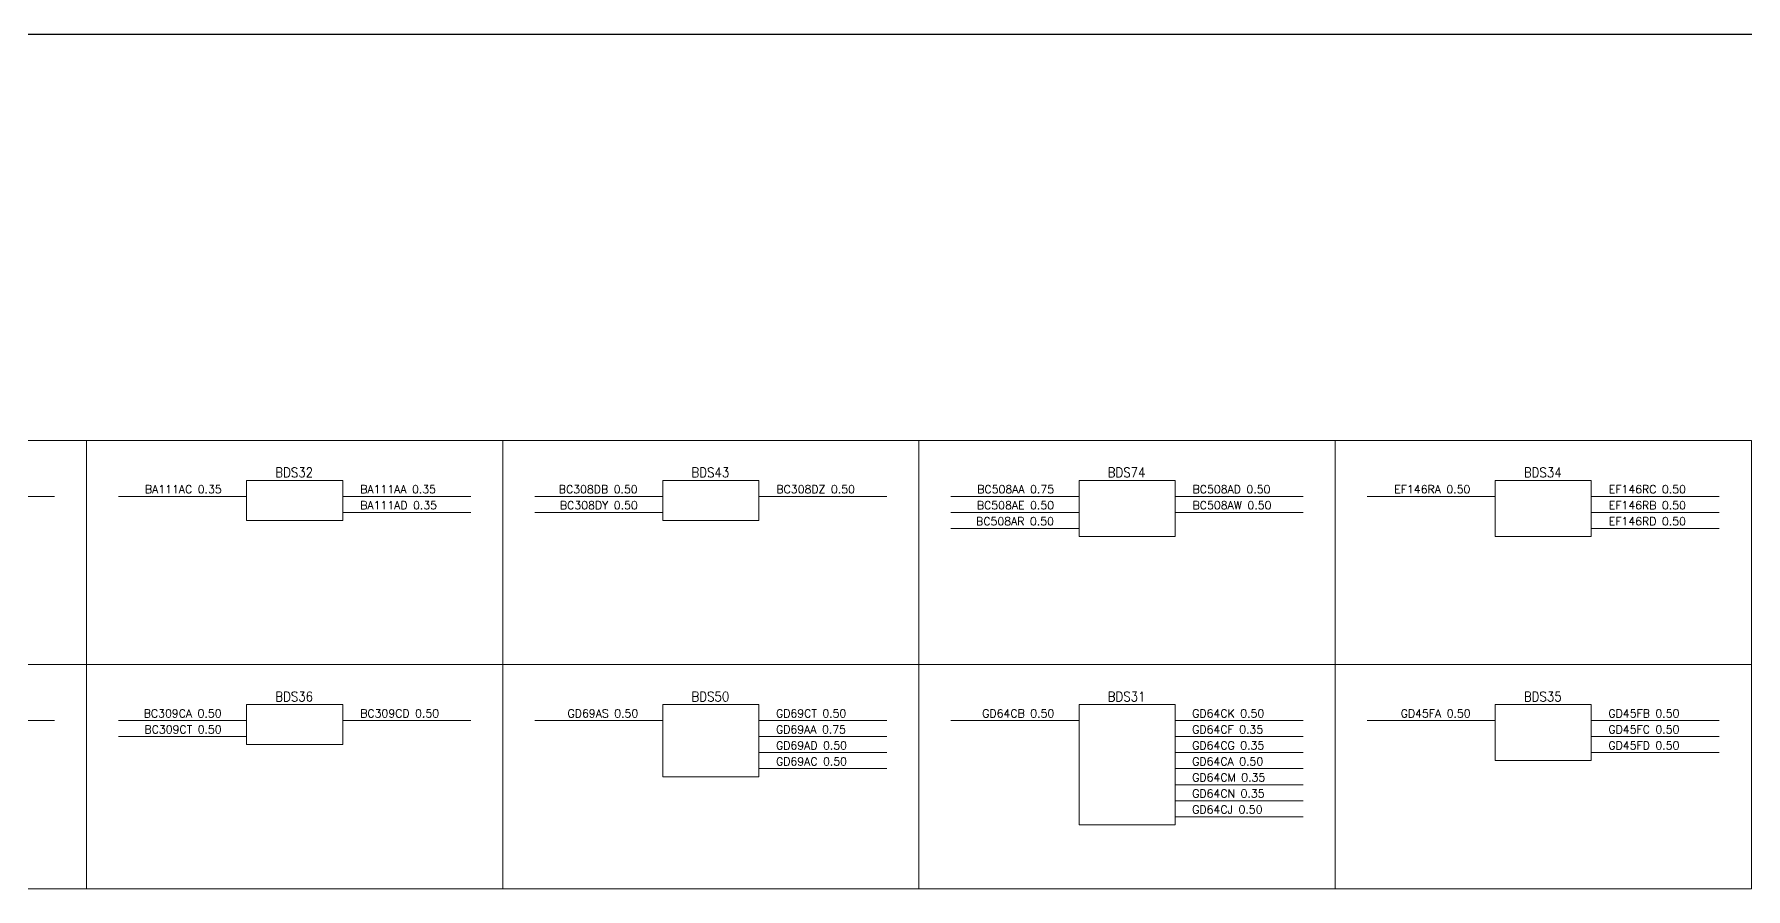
# Model space of a CAD drawing. Header units: inches. Extents: x 47316 to 59086, y 3141 to 11743.
# Drawn here: x 51791 to 52326, y 5351 to 5618 of the extents above; entities that cross this region are included whole.
import ezdxf

# ---------------------------------------------------------------- set-up
doc = ezdxf.new("R2010")
doc.units = ezdxf.units.IN
doc.header["$MEASUREMENT"] = 0
doc.styles.get("Standard").update_dxf_attribs({"font": ''})
doc.styles.get('Standard').set_extended_font_data('SimSun')

msp = doc.modelspace()

# ---------------------------------------------------------------- linework, layer by layer
msp.add_line((50247.93, 5618.03), (55003.93, 5618.03))
at = {"color": 7, "linetype": 'Continuous', "lineweight": 15}
for p, q in [((51757.29, 5473.71), (51797.29, 5473.71)), ((51817.29, 5473.71), (51857.29, 5473.71)), ((51887.29, 5473.71), (51927.29, 5473.71)), ((51947.29, 5473.71), (51987.29, 5473.71)), ((52017.29, 5473.71), (52057.29, 5473.71)), ((52077.29, 5473.71), (52117.29, 5473.71)), ((52147.29, 5473.71), (52187.29, 5473.71)), ((52207.29, 5473.71), (52247.29, 5473.71)), ((52277.29, 5473.71), (52317.29, 5473.71)), ((51887.29, 5468.71), (51927.29, 5468.71)), ((51947.29, 5468.71), (51987.29, 5468.71)), ((52077.29, 5468.71), (52117.29, 5468.71)), ((52077.29, 5463.71), (52117.29, 5463.71)), ((52147.29, 5468.71), (52187.29, 5468.71)), ((52277.29, 5468.71), (52317.29, 5468.71)), ((52277.29, 5463.71), (52317.29, 5463.71)), ((51757.29, 5403.71), (51797.29, 5403.71)), ((51817.29, 5403.71), (51857.29, 5403.71)), ((51887.29, 5403.71), (51927.29, 5403.71)), ((51947.29, 5403.71), (51987.29, 5403.71)), ((52017.29, 5403.71), (52057.29, 5403.71)), ((52077.29, 5403.71), (52117.29, 5403.71)), ((52147.29, 5403.71), (52187.29, 5403.71)), ((52207.29, 5403.71), (52247.29, 5403.71)), ((52277.29, 5403.71), (52317.29, 5403.71)), ((51817.29, 5398.71), (51857.29, 5398.71)), ((52017.29, 5398.71), (52057.29, 5398.71)), ((52147.29, 5398.71), (52187.29, 5398.71)), ((52277.29, 5398.71), (52317.29, 5398.71)), ((52017.29, 5393.71), (52057.29, 5393.71)), ((52147.29, 5393.71), (52187.29, 5393.71)), ((52277.29, 5393.71), (52317.29, 5393.71)), ((52017.29, 5388.71), (52057.29, 5388.71)), ((52147.29, 5388.71), (52187.29, 5388.71)), ((52147.29, 5383.71), (52187.29, 5383.71)), ((52147.29, 5378.71), (52187.29, 5378.71)), ((52147.29, 5373.71), (52187.29, 5373.71))]:
    msp.add_line(p, q, dxfattribs=at)
for points in [[(51677.29, 5491.21), (51677.29, 5421.21), (51807.29, 5421.21), (51807.29, 5491.21)], [(51807.29, 5491.21), (51807.29, 5421.21), (51937.29, 5421.21), (51937.29, 5491.21)], [(51937.29, 5491.21), (51937.29, 5421.21), (52067.29, 5421.21), (52067.29, 5491.21)], [(52067.29, 5491.21), (52067.29, 5421.21), (52197.29, 5421.21), (52197.29, 5491.21)], [(52197.29, 5491.21), (52197.29, 5421.21), (52327.29, 5421.21), (52327.29, 5491.21)], [(51857.29, 5478.71), (51857.29, 5466.21), (51887.29, 5466.21), (51887.29, 5478.71)], [(51987.29, 5478.71), (51987.29, 5466.21), (52017.29, 5466.21), (52017.29, 5478.71)], [(52117.29, 5478.71), (52117.29, 5461.21), (52147.29, 5461.21), (52147.29, 5478.71)], [(52247.29, 5478.71), (52247.29, 5461.21), (52277.29, 5461.21), (52277.29, 5478.71)], [(51677.29, 5421.21), (51677.29, 5351.21), (51807.29, 5351.21), (51807.29, 5421.21)], [(51807.29, 5421.21), (51807.29, 5351.21), (51937.29, 5351.21), (51937.29, 5421.21)], [(51937.29, 5421.21), (51937.29, 5351.21), (52067.29, 5351.21), (52067.29, 5421.21)], [(52067.29, 5421.21), (52067.29, 5351.21), (52197.29, 5351.21), (52197.29, 5421.21)], [(52197.29, 5421.21), (52197.29, 5351.21), (52327.29, 5351.21), (52327.29, 5421.21)], [(51857.29, 5408.71), (51857.29, 5396.21), (51887.29, 5396.21), (51887.29, 5408.71)], [(51987.29, 5408.71), (51987.29, 5386.21), (52017.29, 5386.21), (52017.29, 5408.71)], [(52117.29, 5408.71), (52117.29, 5371.21), (52147.29, 5371.21), (52147.29, 5408.71)], [(52247.29, 5408.71), (52247.29, 5391.21), (52277.29, 5391.21), (52277.29, 5408.71)]]:
    msp.add_lwpolyline(points, close=True, dxfattribs=at)

# ---------------------------------------------------------------- texts
at = {"color": 7, "linetype": 'Continuous', "lineweight": 15, "attachment_point": 1}
for s, insert, char_height, width in [('\\Fromans.shx;\\W0.9000000000;\\T1.0000000000;\\o\\lBDS32', (51866.24, 5482.71), 3, 13.1143), ('\\Fromans.shx;\\W0.9000000000;\\T1.0000000000;\\o\\lBDS43', (51996.24, 5482.71), 3, 13.1143), ('\\Fromans.shx;\\W0.9000000000;\\T1.0000000000;\\o\\lBDS74', (52126.24, 5482.71), 3, 13.1143), ('\\Fromans.shx;\\W0.9000000000;\\T1.0000000000;\\o\\lBDS34', (52256.24, 5482.71), 3, 13.1143), ('\\Fromans.shx;\\W1.0000000000;\\T1.0000000000;\\o\\lBA111AC 0.35 ', (51825.5, 5477.21), 2.5, 29.7619), ('\\Fromans.shx;\\W1.0000000000;\\T1.0000000000;\\o\\lBA111AA 0.35 ', (51892.76, 5477.21), 2.5, 29.4048), ('\\Fromans.shx;\\W1.0000000000;\\T1.0000000000;\\o\\lBC308DB 0.50 ', (51954.79, 5477.21), 2.5, 30.4762), ('\\Fromans.shx;\\W1.0000000000;\\T1.0000000000;\\o\\lBC308DZ 0.50 ', (52022.76, 5477.21), 2.5, 30.3571), ('\\Fromans.shx;\\W1.0000000000;\\T1.0000000000;\\o\\lBC508AA 0.75 ', (52085.5, 5477.21), 2.5, 29.7619), ('\\Fromans.shx;\\W1.0000000000;\\T1.0000000000;\\o\\lBC508AD 0.50 ', (52152.76, 5477.21), 2.5, 30.119), ('\\Fromans.shx;\\W1.0000000000;\\T1.0000000000;\\o\\lEF146RA 0.50 ', (52215.74, 5477.21), 2.5, 29.5238), ('\\Fromans.shx;\\W1.0000000000;\\T1.0000000000;\\o\\lEF146RC 0.50 ', (52282.76, 5477.21), 2.5, 29.881), ('\\Fromans.shx;\\W1.0000000000;\\T1.0000000000;\\o\\lBA111AD 0.35 ', (51892.76, 5472.21), 2.5, 29.7619), ('\\Fromans.shx;\\W1.0000000000;\\T1.0000000000;\\o\\lBC308DY 0.50 ', (51955.14, 5472.21), 2.5, 30.119), ('\\Fromans.shx;\\W1.0000000000;\\T1.0000000000;\\o\\lBC508AE 0.50 ', (52085.38, 5472.21), 2.5, 29.881), ('\\Fromans.shx;\\W1.0000000000;\\T1.0000000000;\\o\\lBC508AW 0.50 ', (52152.76, 5472.21), 2.5, 30.4762), ('\\Fromans.shx;\\W1.0000000000;\\T1.0000000000;\\o\\lEF146RB 0.50 ', (52282.76, 5472.21), 2.5, 29.881), ('\\Fromans.shx;\\W1.0000000000;\\T1.0000000000;\\o\\lBC508AR 0.50 ', (52085.14, 5467.21), 2.5, 30.119), ('\\Fromans.shx;\\W1.0000000000;\\T1.0000000000;\\o\\lEF146RD 0.50 ', (52282.76, 5467.21), 2.5, 29.881), ('\\Fromans.shx;\\W0.9000000000;\\T1.0000000000;\\o\\lBDS36', (51866.24, 5412.71), 3, 13.1143), ('\\Fromans.shx;\\W0.9000000000;\\T1.0000000000;\\o\\lBDS50', (51996.24, 5412.71), 3, 13.1143), ('\\Fromans.shx;\\W0.9000000000;\\T1.0000000000;\\o\\lBDS31', (52126.24, 5412.71), 3, 13.1143), ('\\Fromans.shx;\\W0.9000000000;\\T1.0000000000;\\o\\lBDS35', (52256.24, 5412.71), 3, 13.1143), ('\\Fromans.shx;\\W1.0000000000;\\T1.0000000000;\\o\\lBC309CA 0.50 ', (51825.14, 5407.21), 2.5, 30.119), ('\\Fromans.shx;\\W1.0000000000;\\T1.0000000000;\\o\\lBC309CD 0.50 ', (51892.76, 5407.21), 2.5, 30.4762), ('\\Fromans.shx;\\W1.0000000000;\\T1.0000000000;\\o\\lGD69AS 0.50 ', (51957.53, 5407.21), 2.5, 27.619), ('\\Fromans.shx;\\W1.0000000000;\\T1.0000000000;\\o\\lGD69CT 0.50 ', (52022.64, 5407.21), 2.5, 27.5), ('\\Fromans.shx;\\W1.0000000000;\\T1.0000000000;\\o\\lGD64CB 0.50 ', (52087.05, 5407.21), 2.5, 28.0952), ('\\Fromans.shx;\\W1.0000000000;\\T1.0000000000;\\o\\lGD64CK 0.50 ', (52152.64, 5407.21), 2.5, 28.0952), ('\\Fromans.shx;\\W1.0000000000;\\T1.0000000000;\\o\\lGD45FA 0.50 ', (52217.76, 5407.21), 2.5, 27.381), ('\\Fromans.shx;\\W1.0000000000;\\T1.0000000000;\\o\\lGD45FB 0.50 ', (52282.64, 5407.21), 2.5, 27.7381), ('\\Fromans.shx;\\W1.0000000000;\\T1.0000000000;\\o\\lBC309CT 0.50 ', (51825.38, 5402.21), 2.5, 29.881), ('\\Fromans.shx;\\W1.0000000000;\\T1.0000000000;\\o\\lGD69AA 0.75 ', (52022.64, 5402.21), 2.5, 27.381), ('\\Fromans.shx;\\W1.0000000000;\\T1.0000000000;\\o\\lGD64CF 0.35 ', (52152.64, 5402.21), 2.5, 27.7381), ('\\Fromans.shx;\\W1.0000000000;\\T1.0000000000;\\o\\lGD45FC 0.50 ', (52282.64, 5402.21), 2.5, 27.7381), ('\\Fromans.shx;\\W1.0000000000;\\T1.0000000000;\\o\\lGD69AD 0.50 ', (52022.64, 5397.21), 2.5, 27.7381), ('\\Fromans.shx;\\W1.0000000000;\\T1.0000000000;\\o\\lGD64CG 0.35 ', (52152.64, 5397.21), 2.5, 28.0952), ('\\Fromans.shx;\\W1.0000000000;\\T1.0000000000;\\o\\lGD45FD 0.50 ', (52282.64, 5397.21), 2.5, 27.7381), ('\\Fromans.shx;\\W1.0000000000;\\T1.0000000000;\\o\\lGD69AC 0.50 ', (52022.64, 5392.21), 2.5, 27.7381), ('\\Fromans.shx;\\W1.0000000000;\\T1.0000000000;\\o\\lGD64CA 0.50 ', (52152.64, 5392.21), 2.5, 27.7381), ('\\Fromans.shx;\\W1.0000000000;\\T1.0000000000;\\o\\lGD64CM 0.35 ', (52152.64, 5387.21), 2.5, 28.4524), ('\\Fromans.shx;\\W1.0000000000;\\T1.0000000000;\\o\\lGD64CN 0.35 ', (52152.64, 5382.21), 2.5, 28.2143), ('\\Fromans.shx;\\W1.0000000000;\\T1.0000000000;\\o\\lGD64CJ 0.50 ', (52152.64, 5377.21), 2.5, 27.5)]:
    msp.add_mtext(s, dxfattribs=dict(at, insert=insert, char_height=char_height, width=width))

doc.saveas('drawing.dxf')
